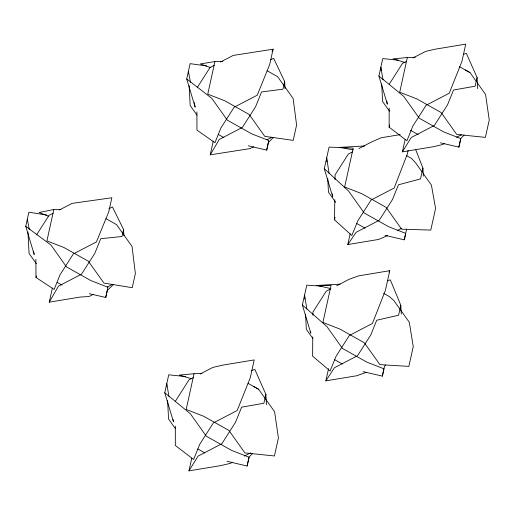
<?xml version="1.0" encoding="UTF-8"?>
<svg xmlns="http://www.w3.org/2000/svg" width="515" height="515" viewBox="0 0 515 515"><rect width="100%" height="100%" fill="white"/><g stroke="black" fill="none" stroke-linecap="round" stroke-linejoin="round"><path stroke-width="0.77" d="M175.338 426.156L175.312 445.456L193.608 459.457L199.717 444.323L213.371 422.912L237.177 410.519L250.232 377.843L254.204 359.921L222.39 365.187L212.843 367.42L200.238 373.98M412.985 57.976L425.59 51.41L434.86 49.24L465.747 44.129L461.891 61.53L449.215 93.254L426.105 105.285L412.843 126.078L406.914 140.762L389.147 127.173L389.179 108.086M312.766 336.907L312.618 356.174L330.115 370.987L336.044 356.303L349.305 335.51L372.409 323.478L385.355 290.537L389.752 270.697L358.865 275.815L349.331 279.201L336.72 285.761M312.933 315.232L312.959 312.019L326.22 291.233L330.418 289.044M408.138 150.374L407.281 154.223L394.142 188.039L371.032 200.071L357.777 220.864L351.842 235.548L334.544 219.866L334.782 199.769M335.02 179.664L335.078 174.843L348.333 154.049L352.537 151.867M385.046 235.342L404.281 239.829L405.646 233.347L388.658 226.729L364.182 212.985L348.661 191.155L324.296 168.688L329.079 147.11L343.241 147.618M363.12 371.65L382.355 376.137L383.913 368.785L366.925 362.167L342.449 348.423L326.935 326.594L302.369 304.996L306.766 285.162L322.004 286.128M248.23 145.803L266.699 150.11L268.759 140.498L251.771 133.874L227.295 120.13L211.774 98.307L186.713 78.969L190.106 63.654L206.676 65.946M227.025 461.318L247.142 466.017L249.022 457.185L231.525 450.368L206.315 436.211L190.331 413.732L164.755 392.739L168.727 374.817L185.497 376.549M440.422 142.822L458.891 147.136L460.719 138.561L443.73 131.943L419.255 118.199L403.734 96.369L378.905 75.988L382.761 58.588L398.661 60.236M89.353 293.711L105.736 297.458L107.931 287.228L90.943 280.611L66.467 266.867L50.946 245.037L25.75 226.31L28.872 212.219L46.949 215.083M59.47 209.946L72.074 203.386L111.864 197.754L108.736 211.852L96.427 241.921L73.317 253.953L60.062 274.746L54.127 289.43L35.999 277.495L36.346 275.924M60.912 209.586L53.818 209.521L46.936 240.885L63.924 247.503L88.4 261.247L103.914 283.076L132.239 287.711L135.368 273.613L132.033 246.428L116.519 224.598L106.026 218.708M93.247 294.355L89.044 296.537L80.14 297.058L49.253 302.17L52.376 288.078M105.736 297.458L107.3 290.409L113.622 284.351M108.884 208.71L112.45 206.946L123.555 229.484L121.991 236.527L100.74 238.683L94.805 253.367L81.544 274.16L58.44 286.192L49.253 302.17M222.828 61.497L214.91 61.568L207.764 94.148L224.752 100.766L249.228 114.51L264.742 136.34L293.202 140.363L296.595 125.055L293.132 98.474L277.611 76.645L267.124 70.755M253.638 146.762L250.142 148.584L210.217 154.828L213.268 141.046M202.06 373.42L194.039 373.736L186.198 409.444L203.695 416.268L228.905 430.424L244.889 452.904L274.437 455.975L278.415 438.053L274.604 411.755L258.62 389.269L253.734 386.514M220.562 61.993L233.166 55.433L273.092 49.195L269.699 64.504L257.255 95.191L234.145 107.217L220.884 128.01L214.955 142.7L196.962 130.147L196.891 111.967M232.426 462.277L230.321 463.371L220.774 465.605L188.96 470.871L191.78 458.176M266.699 150.11L268.392 142.455L273.439 137.479M270.858 59.663L273.684 58.388L284.653 81.531L282.954 89.185L261.562 91.947L255.633 106.631L242.372 127.424L219.261 139.456L210.217 154.828M247.142 466.017L249.125 457.056L252.434 453.651M251.236 370.729L254.809 369.39L265.869 394.297L263.886 403.258L241.612 407.178L235.503 422.306L221.849 443.724L198.043 456.116L188.96 470.871M334.544 219.866L335.053 217.555M387.724 235.477L378.686 239.43L347.799 244.548L350.187 233.759M366.3 372.351L356.76 375.744L325.873 380.855L328.576 368.65M389.147 127.173L389.63 124.997M415.309 57.223L407.333 57.545L399.724 92.217L416.712 98.835L441.188 112.579L456.702 134.409L485.394 137.389L489.25 119.989L485.555 94.451L477.334 82.896M444.664 143.473L442.559 144.567L433.289 146.736L402.402 151.848L405.138 139.526M404.281 239.829L406.67 229.04M415.792 149.871L422.931 168.115L420.536 178.905L398.456 184.795L392.52 199.485L379.259 220.278L356.155 232.304L347.799 244.548M382.355 376.137L384.557 366.223L385.638 365.051M387.286 280.759L390.344 279.89L400.812 305.292L398.61 315.212L376.723 320.233L370.787 334.924L357.532 355.717L334.422 367.742L325.873 380.855M458.891 147.136L460.816 138.432L464.124 135.027M463.397 54.429L466.339 53.322L477.07 77.508L475.145 86.205L453.522 90.009L447.593 104.7L434.332 125.493L411.221 137.524L402.402 151.848M272.004 51.288L273.092 49.195M388.973 272.081L389.752 270.697M36.559 234.866L48.964 215.418L53.161 213.229M197.226 87.582L210.056 67.465L214.259 65.276M175.383 401.23L189.037 379.812L193.241 377.624M389.218 84.235L402.479 63.442L406.683 61.253M266.944 139.835L271.849 137.286M358.839 148.584L371.444 142.024L381.177 137.763L400.187 134.615M107.249 287.061L112.154 284.512M456.567 137.273L461.472 134.724M397.522 230.437L401.726 228.248M244.329 456.078L250.625 452.801M53.818 209.521L39.127 212.495L48.796 216.332M214.91 61.568L200.361 63.931L210.854 67.71M407.333 57.545L393.016 58.871L405.157 62.489M194.039 373.736L179.291 375.1L191.297 378.686M353.341 149.897L339.334 147.387L364.826 145.97M330.888 288.6L317.021 285.439L340.125 284.151M317.021 285.439L331.074 285.329L322.918 322.435L339.906 329.059L364.382 342.803L379.903 364.633L408.859 366.39L413.255 346.556L409.29 322.242L393.769 300.412L389.295 296.518L383.701 293.376M339.334 147.387L353.193 148.153L344.651 186.997L361.639 193.621L386.115 207.365L401.629 229.188L430.785 230.083L435.568 208.511L431.409 185.059L423.195 173.504M459.547 66.738L470.034 72.628L476.427 81.615M410.558 130.346L418.251 134.666M406.708 155.723L411.607 158.472L415.888 163.236L422.281 172.222M218.283 134.441L223.877 137.582M356.65 223.439L365.038 228.151M334.724 359.747L342.417 364.066M248.114 383.372L258.62 389.269M57.184 282.394L62.083 285.143M197.837 448.996L204.841 452.923M465.29 69.95L470.034 72.628M389.443 111.156L382.6 101.526L381.692 84.009M335.761 202.408L328.454 192.134L327.759 178.602M197.026 115.173L190.177 105.549L189.147 85.645M312.727 338.303L306.335 329.31L305.556 314.189M175.415 428.673L168.566 419.036L167.613 400.606M36.385 263.77L29.085 253.502L27.971 232.001M378.905 75.988L387.344 104.197L386.791 101.056M324.296 168.688L332.742 196.897L332.259 193.775M302.369 304.996L310.815 333.205L310.558 331.647M186.713 78.969L195.153 107.178L194.277 102.498M164.755 392.739L173.452 421.791L173.034 419.416M25.75 226.31L34.196 254.519L33.584 251.391M29.304 229.452L27.314 219.268L27.392 220.858M190.46 82.226L188.406 71.315L188.529 73.703M383.051 79.857L380.83 67.291L380.997 70.478M168.978 396.447L166.738 383.778L166.866 386.179M306.863 309.084L304.571 295.076L304.777 299.061M329.111 173.497L326.684 157.899L326.89 161.877M477.07 77.508L477.675 88.651M422.931 168.115L423.362 176.078M400.812 305.292L401.288 314.053M284.653 81.531L285.04 88.696M265.869 394.297L266.435 404.719M123.555 229.484L123.903 235.851M35.87 259.232L35.999 277.495"/></g></svg>
